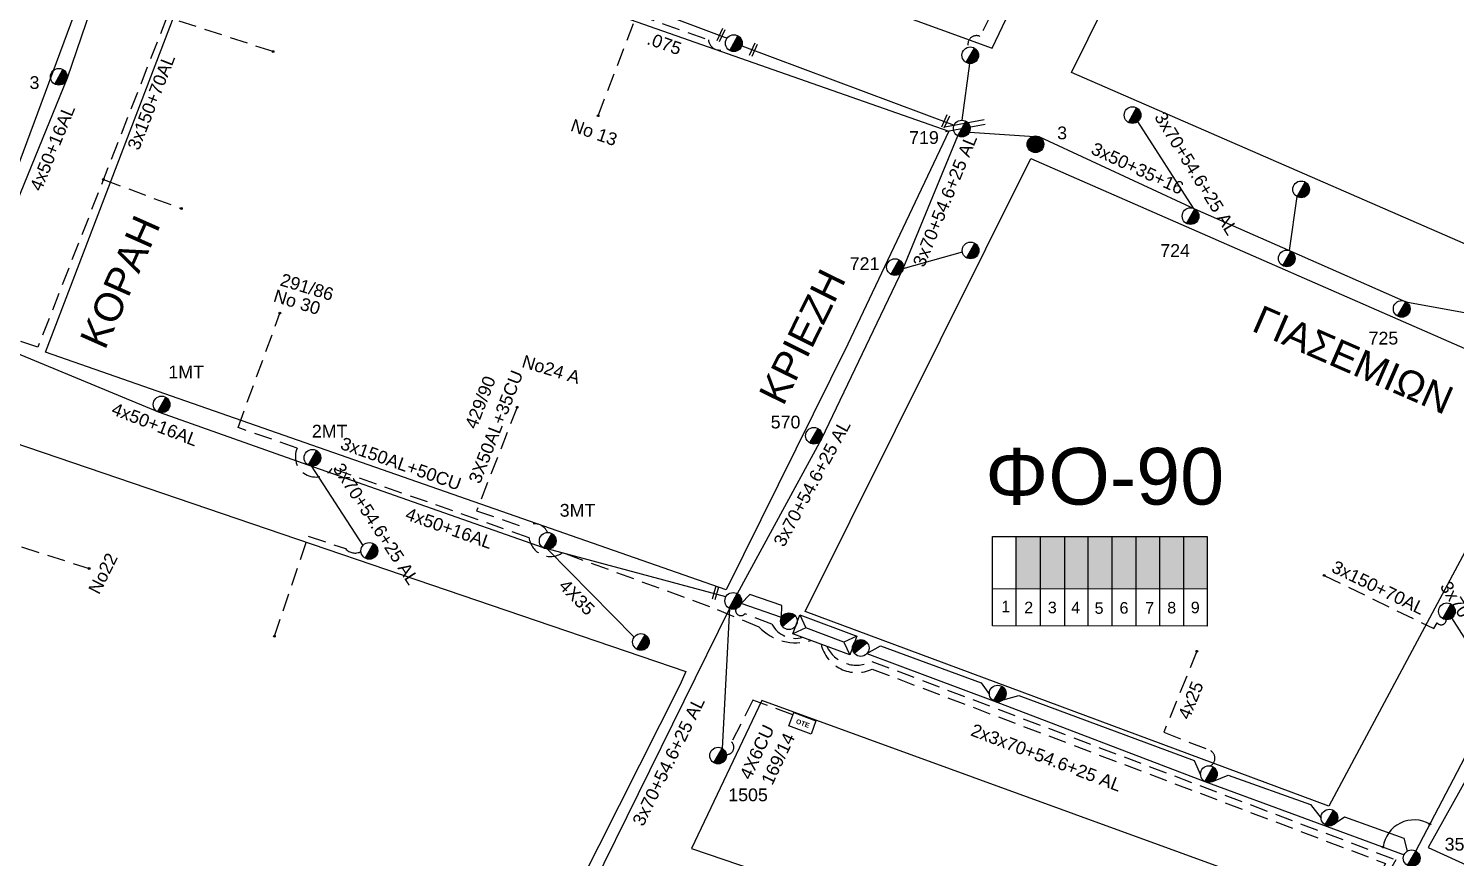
# Model space of a CAD drawing. Header units: millimetres. Extents: x 4998 to 7216, y 1887 to 2914.
# Drawn here: x 5393.3 to 5594.9, y 2032.6 to 2149.7 of the extents above; entities that cross this region are included whole.
import ezdxf
from ezdxf.enums import TextEntityAlignment as Align

# ---------------------------------------------------------------- set-up
doc = ezdxf.new("R2010")
doc.units = ezdxf.units.MM
doc.linetypes.add('DASHED', pattern=[19.05, 12.7, -6.35])
for name, color, linetype, lineweight in [('.075', 7, 'Continuous', 30), ('3x150+50', 7, 'Continuous', 30), ('3x150+70AL', 7, 'DASHED', 30), ('3x150AL+50CU', 7, 'Continuous', 30), ('3x50+35+16', 7, 'Continuous', 30), ('3x70+54.6+25 AL', 7, 'SYN_LINE', 30), ('4x16', 7, 'Continuous', 30), ('4x25', 7, 'Continuous', 30), ('4X35', 7, 'DASHED', 30), ('4x50+13_5', 7, 'Continuous', 30), ('4x50+16AL', 7, 'Continuous', 30), ('4x6CU', 7, 'Continuous', 30), ('Υπόβαθρο ΔΕΗ', 7, 'Continuous', 30)]:
    doc.layers.add(name, color=color, linetype=linetype, lineweight=lineweight)
for name, color, linetype in [('3X50AL+35CU', 7, 'Continuous'), ('Pillar OTE', 7, 'Continuous'), ('text οδών', 7, 'Continuous'), ('text_kalodion', 7, 'Continuous'), ('ΑΓΝΩΣΤΟ ΥΠΟΓΕΙΟ ΚΑΛΩΔΙΟ', 7, 'DASHED'), ('Επιγραφές - Σχήματα', 7, 'Continuous'), ('Καλώδια ΧΤ   3x150AL+50CU', 7, 'DASHED'), ('Μηχανική τομή', 7, 'Continuous'), ('Στύλος Ξύλινος', 7, 'Continuous'), ('Στύλος Ξύλινος @ 1', 7, 'Continuous'), ('Στύλος ΦΜ', 7, 'Continuous'), ('Στύλος ΦΜ @ 1', 7, 'Continuous'), ('Συνδέσεις', 7, 'Continuous'), ('Τομή', 7, 'Continuous'), ('Υποσταθμός εναέριος 2 στύλων', 7, 'Continuous'), ('Υποσταθμός πόλεως', 7, 'Continuous')]:
    doc.layers.add(name, color=color, linetype=linetype)
doc.styles.add('arial', font='ARIAL.TTF')
doc.styles.get("Standard").update_dxf_attribs({"font": 'ARIAL.TTF'})
doc.linetypes.add('SYN_LINE', pattern='A,0.5,-0.0001,["/\\/\\/\\/",Standard,S=0.1,R=0,X=0,Y=-0.05],-0.25', length=0.7501)

# ---------------------------------------------------------------- blocks, each defined once
blk = doc.blocks.new('ΥΠΑΡΧΩΝ ΤΣΙΜΕΝΤΕΝΙΟΣ ΣΤΥΛΟΣ')
at = {"layer": 'Στύλος ΦΜ'}
blk.add_hatch(color=7, dxfattribs=at).paths.add_polyline_path([(-1.29, -2.28, 0.574793), (2.62, 0, 0.268822), (1.3, 2.27)])
at = {"layer": 'Στύλος ΦΜ', "color": 7}
blk.add_line((-1.29, -2.28), (1.3, 2.27), dxfattribs=at)
blk.add_circle((0, 0), 2.62, dxfattribs=at)
at = {"layer": 'Στύλος ΦΜ', "flags": 4}
for tag, p in [('ΑΡΙΘΜΟΣ', (-4.68, 8.05)), ('ΤΥΠΟΣ', (-4.91, 3.03))]:
    blk.add_attdef(tag, p, '', height=4, dxfattribs=at)
blk = doc.blocks.new('ΥΠΑΡΧΩΝ ΞΥΛΙΝΟΣ ΣΤΥΛΟΣ')
at = {"layer": 'Στύλος Ξύλινος'}
h = blk.add_hatch(color=7, dxfattribs=at)
h.paths.add_polyline_path([(-2.62, 0, 0.270008), (-1.29, -2.28), (1.3, 2.27, 0.576266)])
h.paths.add_polyline_path([(-1.29, -2.28, 0.574793), (2.62, 0, 0.268822), (1.3, 2.27)])
at = {"layer": 'Στύλος Ξύλινος', "color": 7}
blk.add_line((-1.29, -2.28), (1.3, 2.27), dxfattribs=at)
blk.add_circle((0, 0), 2.62, dxfattribs=at)
at = {"layer": 'Στύλος Ξύλινος', "flags": 4}
for tag, p in [('ΑΡΙΘΜΟΣ', (-4.91, 8.6)), ('ΤΥΠΟΣ', (-4.85, 3.39))]:
    blk.add_attdef(tag, p, '', height=4, dxfattribs=at)
blk = doc.blocks.new('ΥΠΟΣΤΑΘΜΟΣ ΕΝΑΕΡΙΟΣ ΕΠΙ 2 ΣΤΥΛΩΝ')
at = {"layer": 'Υποσταθμός εναέριος 2 στύλων', "linetype": 'Continuous'}
for points in [[(-11.97, -2.11, 0.574793), (-8.45, -0.07, 0.268822), (-9.64, 1.98)], [(9.68, -2.15, 0.574793), (13.19, -0.1, 0.268822), (12.01, 1.95)]]:
    blk.add_hatch(color=256, dxfattribs=at).paths.add_polyline_path(points)
for p, q in [((-11.97, -2.11), (-9.64, 1.98)), ((9.68, -2.15), (12.01, 1.95))]:
    blk.add_line(p, q, dxfattribs=at)
for centre in [(-10.81, -0.07), (10.84, -0.1)]:
    blk.add_circle(centre, 2.36, dxfattribs=at)
at = {"layer": 'Υποσταθμός πόλεως', "linetype": 'Continuous', "ltscale": 40}
blk.add_lwpolyline([(-8.57, 2.82), (8.57, 2.82), (8.57, -2.82), (-8.57, -2.82)], close=True, dxfattribs=at)
for points in [[(-5.75, 0), (-8.57, 2.82)], [(-8.57, -2.82), (-5.75, 0)], [(-5.75, 0), (5.75, 0)], [(5.75, 0), (8.57, 2.82)], [(8.57, -2.82), (5.75, 0)]]:
    blk.add_lwpolyline(points, dxfattribs=at)
at = {"layer": 'Υποσταθμός εναέριος 2 στύλων', "ltscale": 40, "flags": 1}
for tag, p in [('ΜΕΤΑΣΧΗΜΑΤΙΣΜΟΣ', (14.09, 2.51)), ('ΙΣΧΥΣ', (14.07, -0.28)), ('ΑΡΙΘΜΟΣ', (14.19, -3))]:
    blk.add_attdef(tag, p, '', height=1.8, dxfattribs=at)
blk = doc.blocks.new('ΤΟΜΗ')
at = {"layer": 'Τομή', "ltscale": 40}
for p, q in [((-5.68, 0), (17.06, 0)), ((-5.68, -2.77), (17.06, -2.77))]:
    blk.add_line(p, q, dxfattribs=at)
blk = doc.blocks.new('ΜΗΧΑΝΙΚΗ ΤΟΜΗ')
at = {"layer": 'Μηχανική τομή', "ltscale": 40}
for p, q in [((-1.89, 0.78), (5.68, 0.78)), ((-1.89, -0.78), (5.68, -0.78))]:
    blk.add_line(p, q, dxfattribs=at)
blk = doc.blocks.new('_ΣΥΝΔΕΣΗ')
at = {"layer": 'Συνδέσεις', "linetype": 'SYN_LINE', "ltscale": 40}
blk.add_hatch(color=256, dxfattribs=at).paths.add_polyline_path([(0.5, -0.01, 1), (-0.5, -0.01, 1)])
at = {"layer": 'Συνδέσεις'}
blk.add_circle((0, -0.01), 0.5, dxfattribs=at)
blk = doc.blocks.new('PILLAR ΟΤΕ')
at = {"layer": 'Pillar OTE', "ltscale": 40}
blk.add_lwpolyline([(-3.31, 2.02), (3.39, 2.02), (3.39, -1.99), (-3.31, -1.99)], close=True, dxfattribs=at)
at = {"layer": 'Pillar OTE', "insert": (-1.81, 0.71), "char_height": 1.3575, "width": 109.961, "attachment_point": 1}
blk.add_mtext('{\\fArial|b1|i0|c161|p34;OTE}', dxfattribs=at)

msp = doc.modelspace()

# ---------------------------------------------------------------- hatches: boundary and pattern name
at = {"layer": 'Καλώδια ΧΤ   3x150AL+50CU', "linetype": 'DASHED', "lineweight": -3, "ltscale": 0.2}
h = msp.add_hatch(color=30, dxfattribs=at)
h.dxf.hatch_style = 1
h.paths.add_polyline_path([(5536.24, 2077.93), (5532.8, 2077.93), (5532.8, 2070.57), (5536.24, 2070.57)])
h = msp.add_hatch(color=133, dxfattribs=at)
h.dxf.hatch_style = 1
h.paths.add_polyline_path([(5536.24, 2070.57), (5539.68, 2070.56), (5539.68, 2077.93), (5536.24, 2077.93)])
h = msp.add_hatch(color=62, dxfattribs=at)
h.dxf.hatch_style = 1
h.paths.add_polyline_path([(5542.98, 2077.93), (5539.68, 2077.93), (5539.68, 2070.56), (5542.98, 2070.56)])
h = msp.add_hatch(color=151, dxfattribs=at)
h.dxf.hatch_style = 1
h.paths.add_polyline_path([(5542.98, 2070.56), (5546.37, 2070.56), (5546.37, 2077.93), (5542.98, 2077.93)])
h = msp.add_hatch(color=173, dxfattribs=at)
h.dxf.hatch_style = 1
h.paths.add_polyline_path([(5546.37, 2070.56), (5549.76, 2070.55), (5549.76, 2077.93), (5546.37, 2077.93)])
h = msp.add_hatch(color=27, dxfattribs=at)
h.dxf.hatch_style = 1
h.paths.add_polyline_path([(5549.7, 2070.56), (5553.1, 2070.55), (5553.1, 2077.93), (5549.7, 2077.93)])
h = msp.add_hatch(color=85, dxfattribs=at)
h.dxf.hatch_style = 1
h.paths.add_polyline_path([(5553.04, 2070.56), (5556.44, 2070.56), (5556.44, 2077.93), (5553.04, 2077.93)])
h = msp.add_hatch(color=1, dxfattribs=at)
h.dxf.hatch_style = 1
h.paths.add_polyline_path([(5556.36, 2070.56), (5559.76, 2070.55), (5559.76, 2077.93), (5556.36, 2077.93)])

# ---------------------------------------------------------------- linework, layer by layer
at = {"layer": '.075', "color": 27, "linetype": 'DASHED', "lineweight": -3, "ltscale": 0.2}
msp.add_lwpolyline([(5473.74, 2137.37), (5479.23, 2151.67), (5489.33, 2148.11, 0.589051), (5491.95, 2146.98, -10.953175)], format="xyb", dxfattribs=at)
at = {"layer": '3x150+50', "color": 151, "linetype": 'DASHED', "lineweight": -3, "ltscale": 0.2}
msp.add_lwpolyline([(5502.66, 2063.69, -0.35536), (5498.32, 2065.54), (5494.49, 2067.01, -0.822436), (5493.22, 2067.72, -2.932619)], format="xyb", dxfattribs=at)
at = {"layer": '3x150+50', "color": 133, "linetype": 'DASHED', "lineweight": -3, "ltscale": 0.2}
msp.add_lwpolyline([(5505.25, 2062.73, 0.478323), (5512.49, 2059.2), (5585, 2031.74), (5571.15, 2007.36, 0.306721), (5568.01, 2001.36), (5560.06, 1986.14, 0.38175), (5556.2, 1980.28), (5553.38, 1974.93)], format="xyb", dxfattribs=at)
at = {"layer": '3x150+50', "color": 1, "linetype": 'DASHED', "lineweight": -3, "ltscale": 0.2}
msp.add_lwpolyline([(5506.05, 2062.43, 0.42578), (5512.44, 2060.29), (5586.44, 2032.27), (5571.87, 2006.6, 0.337965), (5569.04, 2001.18), (5560.45, 1984.74, 0.420096), (5558.4, 1979.68), (5555.43, 1973.82)], format="xyb", dxfattribs=at)
at = {"layer": '3x150+70AL', "color": 151, "lineweight": -3, "ltscale": 0.2}
msp.add_lwpolyline([(5427.83, 2146.42), (5412.83, 2151.31), (5394.59, 2104.66), (5386.85, 2107.31, 0.21189), (5384.99, 2107.14, 7.80724)], format="xyb", dxfattribs=at)
msp.add_lwpolyline([(5403.86, 2128.36), (5414.88, 2124.25)], dxfattribs=at)
at = {"layer": '3x150+70AL', "color": 85, "linetype": 'DASHED', "lineweight": -3, "ltscale": 0.2}
msp.add_lwpolyline([(5356.79, 2008.74, -0.630067), (5360.52, 2011.83), (5385.05, 2078.77), (5401.86, 2073.41)], format="xyb", dxfattribs=at)
at = {"layer": '3x150+70AL', "color": 85, "lineweight": -3, "ltscale": 0.2}
msp.add_lwpolyline([(5576.33, 2072.44), (5591.84, 2064.92), (5592.3, 2065.74, 0.720547), (5593.59, 2066.18, -1.170833)], format="xyb", dxfattribs=at)
at = {"layer": '3x150AL+50CU', "color": 27, "linetype": 'DASHED', "lineweight": -3, "ltscale": 0.2}
msp.add_lwpolyline([(5503.82, 2063.26, -0.287861), (5496.5, 2065.14), (5489.54, 2068.01), (5468.72, 2075.63, -0.555846), (5464, 2077.73), (5436.2, 2087.55, -0.916264), (5431.25, 2090.43), (5422.88, 2093.32), (5428.8, 2109.49)], format="xyb", dxfattribs=at)
at = {"layer": '3x50+35+16', "color": 62, "lineweight": -3, "ltscale": 0.2}
msp.add_lwpolyline([(5526.21, 2135.06), (5536.14, 2134.37), (5558.04, 2124.21), (5571.65, 2118.24), (5587.88, 2111.1), (5626.44, 2104.08)], dxfattribs=at)
at = {"layer": '3X50AL+35CU', "color": 151, "linetype": 'DASHED', "lineweight": -3, "ltscale": 0.2}
msp.add_lwpolyline([(5462.31, 2096.19), (5456.59, 2081.58), (5463.47, 2079.16, -0.541612), (5466.6, 2078.51, 142.7537)], format="xyb", dxfattribs=at)
at = {"layer": '3x70+54.6+25 AL', "color": 62, "linetype": 'SYN_LINE', "lineweight": -3, "ltscale": 10}
for points in [[(5557.86, 2124.3), (5550.03, 2136.57)], [(5571.42, 2118.35), (5572.5, 2125.95)], [(5516.86, 2115.77), (5525.22, 2118.13)]]:
    msp.add_lwpolyline(points, dxfattribs=at)
at = {"layer": '3x70+54.6+25 AL', "color": 62, "linetype": 'SYN_LINE', "lineweight": -3, "ltscale": 20}
for points in [[(5493.43, 2069.86), (5505.35, 2091.76), (5516.86, 2115.77), (5524.56, 2134.54)], [(5492.33, 2067.78), (5491.29, 2048)]]:
    msp.add_lwpolyline(points, dxfattribs=at)
at = {"layer": '3x70+54.6+25 AL', "color": 151, "linetype": 'SYN_LINE', "lineweight": -3, "ltscale": 15}
msp.add_lwpolyline([(5433.2, 2087.89), (5440.52, 2076.65)], dxfattribs=at)
at = {"layer": '3x70+54.6+25 AL', "color": 30, "linetype": 'SYN_LINE', "lineweight": -3, "ltscale": 5}
msp.add_lwpolyline([(5499.66, 2066.48), (5499.71, 2068.2), (5495.17, 2069.75), (5493.97, 2068.49)], dxfattribs=at)
at = {"layer": '3x70+54.6+25 AL', "color": 62, "linetype": 'SYN_LINE', "lineweight": -3, "ltscale": 7}
msp.add_lwpolyline([(5499.66, 2066.48), (5493.97, 2068.49)], dxfattribs=at)
at = {"layer": '3x70+54.6+25 AL', "color": 30, "linetype": 'SYN_LINE', "lineweight": -3, "ltscale": 20}
msp.add_lwpolyline([(5492.33, 2067.78), (5472.98, 2028.47)], dxfattribs=at)
at = {"layer": '3x70+54.6+25 AL', "color": 85, "linetype": 'SYN_LINE', "lineweight": -3, "ltscale": 15}
msp.add_lwpolyline([(5600.46, 2056.94), (5594.39, 2066.43)], dxfattribs=at)
at = {"layer": '3x70+54.6+25 AL', "color": 173, "linetype": 'SYN_LINE', "lineweight": -3, "ltscale": 15}
for points in [[(5511.74, 2061.41), (5513.65, 2062.48), (5527.88, 2057.25), (5529.04, 2055.62)], [(5530.99, 2054.87), (5533.18, 2055.45), (5557.96, 2046.28), (5558.88, 2044.28)], [(5560.71, 2043.39), (5562.79, 2044.21), (5574.42, 2040.07), (5575.9, 2038.12)]]:
    msp.add_lwpolyline(points, dxfattribs=at)
at = {"layer": '3x70+54.6+25 AL', "color": 85, "linetype": 'SYN_LINE', "lineweight": -3, "ltscale": 20}
msp.add_lwpolyline([(5511.74, 2061.41), (5529.63, 2054.73), (5559.47, 2043.34), (5587.62, 2032.97)], dxfattribs=at)
at = {"layer": '3x70+54.6+25 AL', "color": 173, "linetype": 'SYN_LINE', "lineweight": -3, "ltscale": 10}
msp.add_lwpolyline([(5578.04, 2037.55), (5579.21, 2038.32), (5587.59, 2035.3), (5588.07, 2033.48)], dxfattribs=at)
at = {"layer": '4x16', "color": 27, "linetype": 'DASHED', "lineweight": -3, "ltscale": 0.2}
msp.add_lwpolyline([(5532.65, 2158.44), (5527.71, 2148.57, 0.672386), (5526.08, 2147.06, 5.104162)], format="xyb", dxfattribs=at)
at = {"layer": '4x25', "color": 173, "linetype": 'DASHED', "lineweight": -3, "ltscale": 0.2}
msp.add_lwpolyline([(5558.36, 2061.72), (5553.69, 2050.29), (5560.11, 2047.76, -0.63238), (5560.26, 2045.52, -590.428419)], format="xyb", dxfattribs=at)
at = {"layer": '4X35', "color": 151, "linetype": 'Continuous', "lineweight": -3, "ltscale": 0.2}
msp.add_lwpolyline([(5466.62, 2076.16), (5478.84, 2063.69)], dxfattribs=at)
at = {"layer": '4x50+13_5', "color": 85, "lineweight": -3, "ltscale": 0.2}
msp.add_lwpolyline([(5589.28, 2033.5), (5600.49, 2054.9)], dxfattribs=at)
at = {"layer": '4x50+16AL', "color": 1, "lineweight": -3, "ltscale": 0.2}
msp.add_lwpolyline([(5410.04, 2175.82), (5398.72, 2142.66), (5384.46, 2107.79)], dxfattribs=at)
at = {"layer": '4x50+16AL', "color": 27, "lineweight": -3, "ltscale": 0.2}
for points in [[(5411.84, 2176.15), (5439.28, 2167.83), (5459.1, 2160.71), (5492, 2148.34)], [(5494.04, 2147.22), (5524.06, 2136.04)], [(5525.19, 2136.74), (5526.26, 2144.73)]]:
    msp.add_lwpolyline(points, dxfattribs=at)
at = {"layer": '4x50+16AL', "color": 151, "lineweight": -3, "ltscale": 0.2}
msp.add_lwpolyline([(5491.82, 2069.43), (5466.05, 2076.31), (5432.81, 2088.03), (5411.79, 2095.44), (5385.02, 2106.49)], dxfattribs=at)
at = {"layer": '4x6CU', "color": 62, "linetype": 'DASHED', "lineweight": -3, "ltscale": 0.2}
msp.add_lwpolyline([(5501.26, 2052.75), (5495.63, 2054.8), (5492.62, 2048.88, -0.692711), (5491.87, 2047.13)], format="xyb", dxfattribs=at)
at = {"layer": 'Pillar OTE', "lineweight": -3, "ltscale": 40}
for points in [[(5529.47, 2065.29), (5529.48, 2077.93), (5559.81, 2077.93), (5559.81, 2065.26), (5529.47, 2065.29)], [(5532.8, 2065.29), (5532.8, 2077.93)], [(5536.24, 2065.28), (5536.24, 2077.93)], [(5539.68, 2065.28), (5539.68, 2077.93)], [(5542.98, 2065.28), (5542.98, 2077.93)], [(5546.37, 2065.27), (5546.37, 2077.93)], [(5549.76, 2065.27), (5549.76, 2077.93)], [(5553.1, 2065.27), (5553.1, 2077.93)], [(5556.49, 2065.26), (5556.49, 2077.93)], [(5529.47, 2070.57), (5559.81, 2070.54)]]:
    msp.add_lwpolyline(points, dxfattribs=at)
at = {"layer": 'ΑΓΝΩΣΤΟ ΥΠΟΓΕΙΟ ΚΑΛΩΔΙΟ', "color": 151, "linetype": 'DASHED', "lineweight": -3, "ltscale": 0.2}
msp.add_lwpolyline([(5428.02, 2063.84), (5432.81, 2077.99), (5438.06, 2076.22, 0.360734), (5440.26, 2075.82, -11.36598)], format="xyb", dxfattribs=at)
at = {"layer": 'Υπόβαθρο ΔΕΗ', "color": 7, "lineweight": -3}
for points in [[(5293.82, 2145.47), (5320.78, 2218.97), (5374.08, 2193.08), (5408.62, 2175.86), (5400.27, 2153.21), (5391.46, 2129.33), (5383.6, 2108.01), (5293.82, 2145.47)], [(5656.5, 2024.81), (5600.08, 2050.19), (5591.02, 2034.01), (5686.66, 1990.37), (5689.17, 1990.63), (5735.37, 2001.47), (5747.55, 2021.24), (5622.13, 2093.03), (5603.08, 2056.59), (5656.5, 2032.44)]]:
    msp.add_lwpolyline(points, dxfattribs=at)
for points in [[(5490.14, 2211.04), (5469.76, 2168.64), (5529.45, 2146.93), (5546.4, 2182.51)], [(5557.15, 2176.91), (5630.71, 2140.16), (5615.02, 2111.08), (5540.65, 2143.49)], [(5421.29, 2170.98), (5523.3, 2135.2), (5509.05, 2105.11), (5491.86, 2070.39), (5395.66, 2103.99)], [(5534.89, 2131.33), (5608.69, 2099.02), (5576.99, 2039.83), (5503.02, 2067.34)], [(5391.05, 2091.27), (5486.13, 2058.85), (5485.35, 2057.02), (5453.68, 1994.24), (5365.98, 2017.48), (5365.07, 2021.75)], [(5496.9, 2054.78), (5486.97, 2033.88), (5560.82, 2008.73), (5570.79, 2027.89)]]:
    msp.add_lwpolyline(points, close=True, dxfattribs=at)
at = {"layer": 'Υπόβαθρο ΔΕΗ', "lineweight": -3}
msp.add_arc((5589.06, 2033.46), 4.44, 60.0319, 172.2141, dxfattribs=at)

# ---------------------------------------------------------------- block references
at = {"layer": 'Pillar OTE', "xscale": 0.5, "yscale": 0.5, "zscale": 0.5, "rotation": 340}
msp.add_blockref('PILLAR ΟΤΕ', (5502.6, 2051.54), dxfattribs=at)
at = {"layer": 'Μηχανική τομή', "lineweight": -3}
for p, xscale, yscale, zscale, rotation in [((5491.29, 2149.16), 0.2499999999999678, 0.2499999999999678, 0.2499999999999678, 245.6193879607516), ((5495.87, 2147.09), 0.2499999999999678, 0.2499999999999678, 0.2499999999999678, 245.6193879607516), ((5523.02, 2136.98), 0.2499999999999678, 0.2499999999999678, 0.2499999999999678, 245.6193879607516), ((5490.25, 2069.53), 0.2499999999999677, 0.2499999999999677, 0.2499999999999677, 74.02456761277536)]:
    msp.add_blockref('ΜΗΧΑΝΙΚΗ ΤΟΜΗ', p, dxfattribs=dict(at, xscale=xscale, yscale=yscale, zscale=zscale, rotation=rotation))
at = {"layer": 'Στύλος Ξύλινος @ 1', "lineweight": -3, "ltscale": 40}
ref = msp.add_blockref('ΥΠΑΡΧΩΝ ΞΥΛΙΝΟΣ ΣΤΥΛΟΣ', (5535.55, 2133.34), dxfattribs=dict(at, xscale=0.4499999999996234, yscale=0.4499999999996234, zscale=0.4499999999996234))
ref.add_attrib('ΤΥΠΟΣ', '3', (5538.61, 2134.04), dxfattribs={"layer": 'Στύλος Ξύλινος', "height": 1.8, "flags": 4})
at = {"layer": 'Στύλος ΦΜ @ 1', "lineweight": -3, "ltscale": 40}
for p, xscale, yscale, zscale in [((5492.93, 2147.62), 0.4499999999999463, 0.4499999999999463, 0.4499999999999463), ((5526.34, 2145.91), 0.4499999999999463, 0.4499999999999463, 0.4499999999999463), ((5549.26, 2137.46), 0.4499999999999518, 0.4499999999999518, 0.4499999999999518), ((5573.08, 2126.97), 0.4499999999999518, 0.4499999999999518, 0.4499999999999518), ((5526.38, 2118.34), 0.4499999999999518, 0.4499999999999518, 0.4499999999999518), ((5571.06, 2117.22), 0.4499999999999518, 0.4499999999999518, 0.4499999999999518), ((5441.43, 2075.9), 0.4499999999999463, 0.4499999999999463, 0.4499999999999463), ((5492.84, 2068.84), 0.4499999999999463, 0.4499999999999463, 0.4499999999999463), ((5593.67, 2067.36), 0.4499999999999518, 0.4499999999999518, 0.4499999999999518), ((5479.81, 2063.03), 0.4499999999999463, 0.4499999999999463, 0.4499999999999463), ((5530.21, 2055.75), 0.4500000000000908, 0.4500000000000908, 0.4500000000000908), ((5560.05, 2044.37), 0.4500000000000908, 0.4500000000000908, 0.4500000000000908), ((5577.07, 2038.22), 0.4500000000000908, 0.4500000000000908, 0.4500000000000908)]:
    msp.add_blockref('ΥΠΑΡΧΩΝ ΤΣΙΜΕΝΤΕΝΙΟΣ ΣΤΥΛΟΣ', p, dxfattribs=dict(at, xscale=xscale, yscale=yscale, zscale=zscale))
ref = msp.add_blockref('ΥΠΑΡΧΩΝ ΤΣΙΜΕΝΤΕΝΙΟΣ ΣΤΥΛΟΣ', (5397.56, 2142.87), dxfattribs=dict(at, xscale=0.4499999999998084, yscale=0.4499999999998084, zscale=0.4499999999998084))
ref.add_attrib('ΤΥΠΟΣ', '3', (5393.42, 2141.15), dxfattribs={"layer": 'Στύλος ΦΜ', "height": 1.8, "flags": 4})
ref = msp.add_blockref('ΥΠΑΡΧΩΝ ΤΣΙΜΕΝΤΕΝΙΟΣ ΣΤΥΛΟΣ', (5525.14, 2135.56), dxfattribs=dict(at, xscale=0.4499999999999463, yscale=0.4499999999999463, zscale=0.4499999999999463))
ref.add_attrib('ΤΥΠΟΣ', '719', (5517.7, 2133.39), dxfattribs={"layer": 'Στύλος ΦΜ', "height": 1.8, "flags": 4})
ref = msp.add_blockref('ΥΠΑΡΧΩΝ ΤΣΙΜΕΝΤΕΝΙΟΣ ΣΤΥΛΟΣ', (5557.46, 2123.19), dxfattribs=dict(at, xscale=0.4499999999999518, yscale=0.4499999999999518, zscale=0.4499999999999518))
ref.add_attrib('ΤΥΠΟΣ', '724', (5553.18, 2117.43), dxfattribs={"layer": 'Στύλος ΦΜ', "height": 1.8, "flags": 4})
ref = msp.add_blockref('ΥΠΑΡΧΩΝ ΤΣΙΜΕΝΤΕΝΙΟΣ ΣΤΥΛΟΣ', (5515.7, 2115.99), dxfattribs=dict(at, xscale=0.4499999999999463, yscale=0.4499999999999463, zscale=0.4499999999999463))
ref.add_attrib('ΤΥΠΟΣ', '721', (5509.3, 2115.57), dxfattribs={"layer": 'Στύλος ΦΜ', "height": 1.8, "flags": 4})
ref = msp.add_blockref('ΥΠΑΡΧΩΝ ΤΣΙΜΕΝΤΕΝΙΟΣ ΣΤΥΛΟΣ', (5587.29, 2110.08), dxfattribs=dict(at, xscale=0.4499999999999518, yscale=0.4499999999999518, zscale=0.4499999999999518))
ref.add_attrib('ΤΥΠΟΣ', '725', (5582.61, 2105.05), dxfattribs={"layer": 'Στύλος ΦΜ', "height": 1.8, "flags": 4})
ref = msp.add_blockref('ΥΠΑΡΧΩΝ ΤΣΙΜΕΝΤΕΝΙΟΣ ΣΤΥΛΟΣ', (5412.08, 2096.58), dxfattribs=dict(at, xscale=0.4499999999999507, yscale=0.4499999999999507, zscale=0.4499999999999507))
ref.add_attrib('ΤΥΠΟΣ', '1MT', (5413.04, 2100.28), dxfattribs={"layer": 'Στύλος ΦΜ', "height": 1.8, "flags": 4})
ref = msp.add_blockref('ΥΠΑΡΧΩΝ ΤΣΙΜΕΝΤΕΝΙΟΣ ΣΤΥΛΟΣ', (5504.25, 2092.17), dxfattribs=dict(at, xscale=0.4499999999999463, yscale=0.4499999999999463, zscale=0.4499999999999463))
ref.add_attrib('ΤΥΠΟΣ', '570', (5498.14, 2093.2), dxfattribs={"layer": 'Στύλος ΦΜ', "height": 1.8, "flags": 4})
ref = msp.add_blockref('ΥΠΑΡΧΩΝ ΤΣΙΜΕΝΤΕΝΙΟΣ ΣΤΥΛΟΣ', (5433.39, 2089.05), dxfattribs=dict(at, xscale=0.4499999999999507, yscale=0.4499999999999507, zscale=0.4499999999999507))
ref.add_attrib('ΤΥΠΟΣ', '2MT', (5433.31, 2091.91), dxfattribs={"layer": 'Στύλος ΦΜ', "height": 1.8, "flags": 4})
ref = msp.add_blockref('ΥΠΑΡΧΩΝ ΤΣΙΜΕΝΤΕΝΙΟΣ ΣΤΥΛΟΣ', (5466.63, 2077.33), dxfattribs=dict(at, xscale=0.4499999999999463, yscale=0.4499999999999463, zscale=0.4499999999999463))
ref.add_attrib('ΤΥΠΟΣ', '3MT', (5468.33, 2080.73), dxfattribs={"layer": 'Στύλος ΦΜ', "height": 1.8, "flags": 4})
ref = msp.add_blockref('ΥΠΑΡΧΩΝ ΤΣΙΜΕΝΤΕΝΙΟΣ ΣΤΥΛΟΣ', (5490.7, 2046.98), dxfattribs=dict(at, xscale=0.4499999999999463, yscale=0.4499999999999463, zscale=0.4499999999999463))
ref.add_attrib('ΤΥΠΟΣ', '1505', (5492.14, 2040.54), dxfattribs={"layer": 'Στύλος ΦΜ', "height": 1.8, "flags": 4})
ref = msp.add_blockref('ΥΠΑΡΧΩΝ ΤΣΙΜΕΝΤΕΝΙΟΣ ΣΤΥΛΟΣ', (5588.7, 2032.48), dxfattribs=dict(at, xscale=0.4500000000000908, yscale=0.4500000000000908, zscale=0.4500000000000908))
ref.add_attrib('ΤΥΠΟΣ', '354', (5593.36, 2033.56), dxfattribs={"layer": 'Στύλος ΦΜ', "height": 1.8, "flags": 4})
at = {"layer": 'Συνδέσεις', "lineweight": -3, "xscale": 0.25, "yscale": 0.25, "zscale": 0.25}
for p in [(5427.83, 2146.43), (5473.75, 2137.37), (5403.86, 2128.36), (5414.88, 2124.26), (5428.8, 2109.49), (5462.31, 2096.19), (5401.86, 2073.41), (5576.34, 2072.44), (5428.02, 2063.84), (5558.36, 2061.72), (5591.28, 2037.31), (5584.65, 2034.06)]:
    msp.add_blockref('_ΣΥΝΔΕΣΗ', p, dxfattribs=at)
at = {"layer": 'Τομή', "lineweight": -3, "xscale": 0.2499999999999995, "yscale": 0.2499999999999995, "zscale": 0.2499999999999995, "rotation": 10.39586486466482}
msp.add_blockref('ΤΟΜΗ', (5524.12, 2136.08), dxfattribs=at)
at = {"layer": 'Υποσταθμός εναέριος 2 στύλων', "lineweight": -3, "xscale": 0.5000000000000717, "yscale": 0.5000000000000717, "zscale": 0.5000000000000717, "rotation": 159.5973631814555}
msp.add_blockref('ΥΠΟΣΤΑΘΜΟΣ ΕΝΑΕΡΙΟΣ ΕΠΙ 2 ΣΤΥΛΩΝ', (5505.78, 2064.03), dxfattribs=at)

# ---------------------------------------------------------------- texts
at = {"lineweight": -3, "ltscale": 30, "char_height": 1.63, "width": 11.2573, "attachment_point": 1}
for s, insert in [('1', (5530.72, 2068.85)), ('2', (5533.96, 2068.72)), ('3', (5537.29, 2068.72)), ('4', (5540.59, 2068.72)), ('5', (5543.9, 2068.64)), ('6', (5547.42, 2068.66)), ('7', (5551.05, 2068.66)), ('8', (5554.16, 2068.69)), ('9', (5557.49, 2068.72))]:
    msp.add_mtext(s, dxfattribs=dict(at, insert=insert))
at = {"layer": 'text οδών', "lineweight": -3}
for s, rotation, p in [('ΚΟΡΑΗ', 66.0473, (5406.21, 2113.9)), ('ΚΡΙΕΖΗ', 63.6637, (5502.6, 2106.16)), ('ΓΙΑΣΕΜΙΩΝ', 336.4518, (5580.44, 2102.9))]:
    msp.add_text(s, height=4, rotation=rotation, dxfattribs=at).set_placement(p, align=Align.MIDDLE_CENTER)
at = {"layer": 'text_kalodion', "linetype": 'Continuous', "lineweight": -3, "ltscale": 0.2}
for s, rotation, p in [('.075', 340.6158, (5483.12, 2147.56)), ('3x150+70AL', 68.6364, (5410.61, 2139.3)), ('4x50+16AL', 67.764, (5396.65, 2132.84)), ('3x70+54.6+25 AL', 301.7322, (5558.26, 2129.23)), ('3x70+54.6+25 AL', 67.689, (5522.75, 2125.38)), ('3x50+35+16', 335.1318, (5549.97, 2129.94)), ('3X50AL+35CU', 68.6207, (5459.3, 2093.43)), ('429/90', 68.6207, (5457.1, 2096.89)), ('4x50+16AL', 338.8448, (5411.14, 2093.77)), ('3x70+54.6+25 AL', 61.4283, (5503.97, 2085.46)), ('3x150AL+50CU', 340.5518, (5445.9, 2088.22)), ('3x70+54.6+25 AL', 303.077, (5442.37, 2079.72)), ('4x50+16AL', 340.5753, (5452.7, 2079.11)), ('3x150+70AL', 334.1293, (5584, 2070.72)), ('4X35', 314.4354, (5470.77, 2069.36)), ('3x70+54.6+25 AL', 302.5893, (5598.73, 2062.99)), ('4x25', 67.786, (5557.48, 2054.81)), ('3x70+54.6+25 AL', 63.7939, (5483.7, 2046.17)), ('4X6CU', 65, (5496.19, 2047.5)), ('2x3x70+54.6+25 AL', 339.1173, (5537.09, 2046.7))]:
    msp.add_text(s, height=1.8, rotation=rotation, dxfattribs=at).set_placement(p, align=Align.MIDDLE_CENTER)
at = {"layer": 'Επιγραφές - Σχήματα', "lineweight": -3, "insert": (5528.45, 2090.44), "char_height": 8, "width": 23.3325, "attachment_point": 1, "style": 'arial'}
msp.add_mtext('ΦO-90', dxfattribs=at)
at = {"layer": 'Υπόβαθρο ΔΕΗ', "lineweight": -3, "char_height": 1.8, "width": 9.1232, "attachment_point": 1, "style": 'arial'}
for s, insert, rotation in [('No 13', (5470.32, 2136.97), 340.6478), ('291/86', (5429.21, 2115.15), 343.1418), ('No 30', (5428.27, 2112.88), 343.1418), ('No24 A', (5463.37, 2103.62), 343.1418), ('No22', (5401.64, 2070.44), 63.1955), ('169/14', (5496.72, 2043.44), 64.6141)]:
    msp.add_mtext(s, dxfattribs=dict(at, insert=insert, rotation=rotation))

doc.saveas('drawing.dxf')
